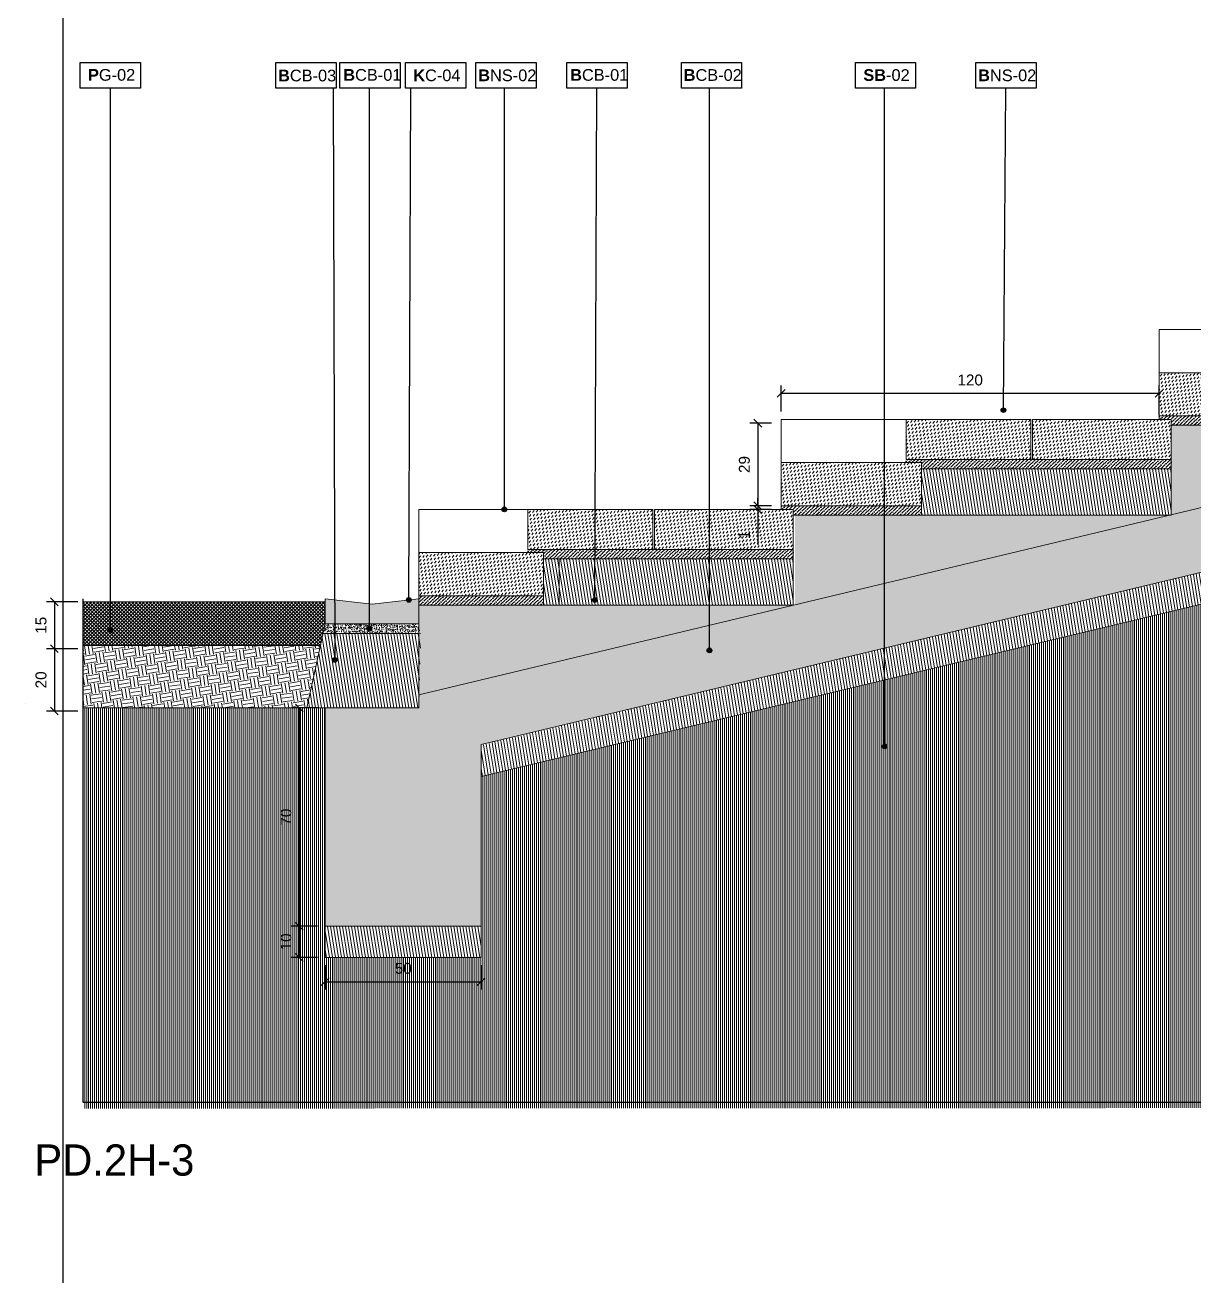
# Model space of a CAD drawing. Header units: metres. Extents: x -325 to 301, y -147 to 149.
# Drawn here: x 42.112 to 45.859, y 49.326 to 53.336 of the extents above; entities that cross this region are included whole.
import ezdxf

# ---------------------------------------------------------------- set-up
doc = ezdxf.new("R2010")
doc.units = ezdxf.units.M
doc.layers.get('Defpoints').update_dxf_attribs({"lineweight": 13})
doc.layers.add('-aux', color=50, linetype='Continuous', plot=False)
for name, color, linetype, true_color in [('0-TX-1_25', 7, 'Continuous', 0x3f4f7f), ('3-TR-paviment fort', 7, 'Continuous', 0xd1d1d1), ('EIT_3 TR sorra', 7, 'Continuous', 0xd8ceb0)]:
    doc.layers.add(name, color=color, linetype=linetype, true_color=true_color)
for name, color, linetype, lineweight, true_color in [('03-TR-Paviment_02_Sealed Gravel', 7, 'Continuous', 5, 0xd4be8c), ('03-TR-Paviment_08_Natural Stone Bleachers', 7, 'Continuous', 5, 0xafad9d), ('3-TR tot_u', 7, 'Continuous', 5, 0x787878)]:
    doc.layers.add(name, color=color, linetype=linetype, lineweight=lineweight, true_color=true_color)
for name, color, linetype, lineweight in [('1-CM', 7, 'Continuous', 0), ('3-TR Formigó', 252, 'Continuous', 0), ('3-TR Seleccionat', 44, 'Continuous', 0), ('3-TR Tot-u', 37, 'Continuous', 0)]:
    doc.layers.add(name, color=color, linetype=linetype, lineweight=lineweight)
for name, color, linetype in [('1-SECCIÓ', 1, 'Continuous'), ('A-KEYPLAN_HATCH', 7, 'Continuous'), ('A_TEXT_2', 7, 'Continuous')]:
    doc.layers.add(name, color=color, linetype=linetype)
doc.styles.get("Standard").update_dxf_attribs({"font": 'arial.ttf'})
doc.styles.add('x-llegenda materials$0$ENGRAVERS', font='TT0586M.TTF')
doc.dimstyles.new('ISO-25', dxfattribs={"dimtxt": 0.1, "dimasz": 0.1, "dimexe": 0.1, "dimexo": 0.1, "dimgap": 0.1, "dimtad": 1, "dimdec": 0, "dimlfac": 100, "dimzin": 9, "dimtxsty": 'Standard', "dimblk": 'OBLIQUE', "dimcen": 0.1, "dimadec": 0, "dimazin": 0, "dimtfac": 1, "dimtdec": 0, "dimtmove": 0, "dimatfit": 3, "dimldrblk": 'OBLIQUE', "dimfxl": 1, "dimarcsym": 0})

# ---------------------------------------------------------------- blocks, each defined once
blk = doc.blocks.new('hatch keyplan 2')
at = {"layer": 'A-KEYPLAN_HATCH'}
blk.add_lwpolyline([(0, 0.00548), (0.01287, 0.00548), (0.01287, 0), (0, 0)], close=True, dxfattribs=at)
blk = doc.blocks.new('hatch keyplan')
at = {"layer": 'A-KEYPLAN_HATCH'}
blk.add_blockref('hatch keyplan 2', (1.43058, 0.85215), dxfattribs=at)
blk = doc.blocks.new('PG02')
at = {"layer": 'A-KEYPLAN_HATCH'}
blk.add_blockref('hatch keyplan', (-1.42958, -0.85215), dxfattribs=at)
at = {"layer": 'A_TEXT_2', "insert": (0.0002, 0.00412), "char_height": 0.0025, "attachment_point": 1}
blk.add_mtext_dynamic_manual_height_columns('\\pi0.00245,t0.01245;{\\fArial|b1|i0|c0|p34;P}G-02', width=0.0145619, gutter_width=0.015, heights=[0], dxfattribs=at)
blk = doc.blocks.new('B-CB03')
at = {"layer": 'A-KEYPLAN_HATCH'}
blk.add_blockref('hatch keyplan', (-1.43058, -0.85215), dxfattribs=at)
at = {"layer": 'A_TEXT_2', "insert": (-0.0008, 0.00398), "char_height": 0.0025, "attachment_point": 1}
blk.add_mtext_dynamic_manual_height_columns('\\pi0.00128;{\\fArial|b1|i0|c0|p34;B}CB-03', width=0.0145619, gutter_width=0.015, heights=[0], dxfattribs=at)
blk = doc.blocks.new('B-CB01')
at = {"layer": 'A-KEYPLAN_HATCH'}
blk.add_blockref('hatch keyplan', (-1.43058, -0.85215), dxfattribs=at)
at = {"layer": 'A_TEXT_2', "insert": (-0.0008, 0.00411), "char_height": 0.0025, "attachment_point": 1}
blk.add_mtext_dynamic_manual_height_columns('\\pi0.00152;{\\fArial|b1|i0|c0|p34;B}CB-01', width=0.0145619, gutter_width=0.015, heights=[0], dxfattribs=at)
blk = doc.blocks.new('B02')
at = {"layer": 'A-KEYPLAN_HATCH'}
blk.add_blockref('hatch keyplan', (-1.42958, -0.85215), dxfattribs=at)
at = {"layer": 'A_TEXT_2', "insert": (0.0002, 0.00402), "char_height": 0.0025, "attachment_point": 1}
blk.add_mtext_dynamic_manual_height_columns('\\pi0.00129;{\\fArial|b1|i0|c0|p34;B}NS-02', width=0.0145619, gutter_width=0.015, heights=[0], dxfattribs=at)
blk = doc.blocks.new('B-CB02')
at = {"layer": 'A-KEYPLAN_HATCH'}
blk.add_blockref('hatch keyplan', (-1.43058, -0.85215), dxfattribs=at)
at = {"layer": 'A_TEXT_2', "insert": (-0.0008, 0.00409), "char_height": 0.0025, "attachment_point": 1}
blk.add_mtext_dynamic_manual_height_columns('\\pi0.00129;{\\fArial|b1|i0|c0|p34;B}CB-02', width=0.0145619, gutter_width=0.015, heights=[0], dxfattribs=at)
blk = doc.blocks.new('_Oblique')
at = {"color": 0, "lineweight": -2}
blk.add_line((-0.5, -0.5), (0.5, 0.5), dxfattribs=at)
blk = doc.blocks.new('*D1794')
at = {"layer": '0-TX-1_25', "color": 0, "lineweight": -2, "transparency": 16777216}
for p, q in [((42.2814, 51.4872), (42.1814, 51.4872)), ((42.2064, 51.4872), (42.2064, 51.3372)), ((42.2814, 51.3372), (42.1814, 51.3372))]:
    blk.add_line(p, q, dxfattribs=at)
at = {"layer": 'Defpoints', "color": 0, "transparency": 16777216}
for p in [(42.3064, 51.4872), (42.2064, 51.3372), (42.3064, 51.3372)]:
    blk.add_point(p, dxfattribs=at)
at = {"layer": '0-TX-1_25', "color": 0, "lineweight": -2, "transparency": 16777216, "xscale": 0.025, "yscale": 0.025, "zscale": 0.025}
for p, rotation in [((42.2064, 51.4872), 90), ((42.2064, 51.3372), 270)]:
    blk.add_blockref('_Oblique', p, dxfattribs=dict(at, rotation=rotation))
at = {"layer": '0-TX-1_25', "color": 0, "transparency": 16777216, "insert": (42.1636, 51.4122), "char_height": 0.035, "attachment_point": 5, "rotation": 90}
blk.add_mtext('15', dxfattribs=at)
blk = doc.blocks.new('*D1795')
at = {"layer": '0-TX-1_25', "color": 0, "lineweight": -2, "transparency": 16777216}
for p, q in [((42.2814, 51.3372), (42.1814, 51.3372)), ((42.2064, 51.3372), (42.2064, 51.1372)), ((42.2814, 51.1372), (42.1814, 51.1372))]:
    blk.add_line(p, q, dxfattribs=at)
at = {"layer": 'Defpoints', "color": 0, "transparency": 16777216}
for p in [(42.3064, 51.3372), (42.2064, 51.1372), (42.3064, 51.1372)]:
    blk.add_point(p, dxfattribs=at)
at = {"layer": '0-TX-1_25', "color": 0, "lineweight": -2, "transparency": 16777216, "xscale": 0.025, "yscale": 0.025, "zscale": 0.025}
for p, rotation in [((42.2064, 51.3372), 90), ((42.2064, 51.1372), 270)]:
    blk.add_blockref('_Oblique', p, dxfattribs=dict(at, rotation=rotation))
at = {"layer": '0-TX-1_25', "color": 0, "transparency": 16777216, "insert": (42.1636, 51.2372), "char_height": 0.035, "attachment_point": 5, "rotation": 90}
blk.add_mtext('20', dxfattribs=at)
blk = doc.blocks.new('*D1796')
at = {"layer": '0-TX-1_25', "color": 0, "lineweight": -2, "transparency": 16777216}
for p, q in [((44.5053, 52.06), (44.4361, 52.06)), ((44.4611, 52.06), (44.4611, 51.795)), ((44.5053, 51.795), (44.4361, 51.795))]:
    blk.add_line(p, q, dxfattribs=at)
at = {"layer": 'Defpoints', "color": 0, "transparency": 16777216}
for p in [(44.5303, 52.06), (44.4611, 51.795), (44.5303, 51.795)]:
    blk.add_point(p, dxfattribs=at)
at = {"layer": '0-TX-1_25', "color": 0, "lineweight": -2, "transparency": 16777216, "xscale": 0.025, "yscale": 0.025, "zscale": 0.025}
for p, rotation in [((44.4611, 52.06), 90), ((44.4611, 51.795), 270)]:
    blk.add_blockref('_Oblique', p, dxfattribs=dict(at, rotation=rotation))
at = {"layer": '0-TX-1_25', "color": 0, "transparency": 16777216, "insert": (44.4182, 51.9275), "char_height": 0.035, "attachment_point": 5, "rotation": 90}
blk.add_mtext('29', dxfattribs=at)
blk = doc.blocks.new('SB-02')
at = {"layer": 'A-KEYPLAN_HATCH'}
blk.add_blockref('hatch keyplan', (-1.43058, -0.85215), dxfattribs=at)
at = {"layer": 'A_TEXT_2', "insert": (-0.0008, 0.00408), "char_height": 0.0025, "attachment_point": 1}
blk.add_mtext_dynamic_manual_height_columns('\\pi0.00249;{\\fArial|b1|i0|c0|p34;SB}-02', width=0.0145619, gutter_width=0.015, heights=[0], dxfattribs=at)
blk = doc.blocks.new('*D1798')
at = {"layer": '0-TX-1_25', "color": 0, "lineweight": -2, "transparency": 16777216}
for p, q in [((44.5361, 52.097), (44.5361, 52.1804)), ((45.7477, 52.0854), (45.7477, 52.1804)), ((45.7477, 52.1554), (44.5361, 52.1554))]:
    blk.add_line(p, q, dxfattribs=at)
at = {"layer": 'Defpoints', "color": 0, "transparency": 16777216}
for p in [(44.5361, 52.1554), (44.5361, 52.072), (45.7477, 52.0604)]:
    blk.add_point(p, dxfattribs=at)
at = {"layer": '0-TX-1_25', "color": 0, "lineweight": -2, "transparency": 16777216, "xscale": 0.025, "yscale": 0.025, "zscale": 0.025, "rotation": 180}
blk.add_blockref('_Oblique', (44.5361, 52.1554), dxfattribs=at)
at = {"layer": '0-TX-1_25', "color": 0, "lineweight": -2, "transparency": 16777216, "xscale": 0.025, "yscale": 0.025, "zscale": 0.025}
blk.add_blockref('_Oblique', (45.7477, 52.1554), dxfattribs=at)
at = {"layer": '0-TX-1_25', "color": 0, "transparency": 16777216, "insert": (45.1419, 52.1983), "char_height": 0.035, "attachment_point": 5}
blk.add_mtext('120', dxfattribs=at)
blk = doc.blocks.new('*D1799')
at = {"layer": '0-TX-1_25', "color": 0, "lineweight": -2, "transparency": 16777216}
for p, q in [((44.4611, 51.795), (44.4611, 51.82)), ((44.5053, 51.795), (44.4361, 51.795)), ((44.5054, 51.7831), (44.4361, 51.7831)), ((44.4611, 51.795), (44.4611, 51.7831)), ((44.4611, 51.7831), (44.4611, 51.6702))]:
    blk.add_line(p, q, dxfattribs=at)
at = {"layer": 'Defpoints', "color": 0, "transparency": 16777216}
for p in [(44.4611, 51.7831), (44.5303, 51.795), (44.5304, 51.7831)]:
    blk.add_point(p, dxfattribs=at)
at = {"layer": '0-TX-1_25', "color": 0, "lineweight": -2, "transparency": 16777216, "xscale": 0.025, "yscale": 0.025, "zscale": 0.025}
for p, rotation in [((44.4611, 51.795), 270), ((44.4611, 51.7831), 90)]:
    blk.add_blockref('_Oblique', p, dxfattribs=dict(at, rotation=rotation))
at = {"layer": '0-TX-1_25', "color": 0, "transparency": 16777216, "insert": (44.4185, 51.7017), "char_height": 0.035, "attachment_point": 5, "rotation": 90}
blk.add_mtext('1', dxfattribs=at)
blk = doc.blocks.new('POINT')
at = {"layer": '0-TX-1_25'}
h = blk.add_hatch(dxfattribs=at)
h.set_pattern_fill('ANGLE', color=256)
h.set_pattern_definition([(0, (-83.747, -12.726), (0, 6.985), [5.08, -1.905]), (90, (-83.747, -12.726), (-6.985, 4e-16), [5.08, -1.905])])
edge = h.paths.add_edge_path()
edge.add_arc((0, 0), 0.0075, 0, 360)
h = blk.add_hatch(color=256, dxfattribs=at)
h.dxf.hatch_style = 1
edge = h.paths.add_edge_path()
edge.add_arc((0, 0), 0.0075, 0, 360)
blk.add_circle((0, 0), 0.0075, dxfattribs=at)
blk = doc.blocks.new('K03')
at = {"layer": 'A-KEYPLAN_HATCH'}
blk.add_blockref('hatch keyplan', (-1.43058, -0.85215), dxfattribs=at)
at = {"layer": 'A_TEXT_2', "insert": (-0.0008, 0.00402), "char_height": 0.0025, "attachment_point": 1}
blk.add_mtext_dynamic_manual_height_columns('\\pi0.00245;{\\fArial|b1|i0|c0|p34;K}C-04', width=0.0145619, gutter_width=0.015, heights=[0], dxfattribs=at)
blk = doc.blocks.new('*D2878')
at = {"layer": '0-TX-1_25', "color": 0, "lineweight": -2, "transparency": 16777216}
for p, q in [((43.0496, 50.4472), (42.9668, 50.4472)), ((42.9918, 50.4472), (42.9918, 50.3472)), ((43.0496, 50.3472), (42.9668, 50.3472))]:
    blk.add_line(p, q, dxfattribs=at)
at = {"layer": 'Defpoints', "color": 0, "transparency": 16777216}
for p in [(43.0746, 50.4472), (42.9918, 50.3472), (43.0746, 50.3472)]:
    blk.add_point(p, dxfattribs=at)
at = {"layer": '0-TX-1_25', "color": 0, "lineweight": -2, "transparency": 16777216, "xscale": 0.025, "yscale": 0.025, "zscale": 0.025}
for p, rotation in [((42.9918, 50.4472), 90), ((42.9918, 50.3472), 270)]:
    blk.add_blockref('_Oblique', p, dxfattribs=dict(at, rotation=rotation))
at = {"layer": '0-TX-1_25', "color": 0, "transparency": 16777216, "insert": (42.9489, 50.3972), "char_height": 0.035, "attachment_point": 5, "rotation": 90}
blk.add_mtext('10', dxfattribs=at)
blk = doc.blocks.new('*D2879')
at = {"layer": '0-TX-1_25', "color": 0, "lineweight": -2, "transparency": 16777216}
for p, q in [((43.0746, 50.3222), (43.0746, 50.2445)), ((43.5746, 50.3222), (43.5746, 50.2445)), ((43.0746, 50.2695), (43.5746, 50.2695))]:
    blk.add_line(p, q, dxfattribs=at)
at = {"layer": 'Defpoints', "color": 0, "transparency": 16777216}
for p in [(43.0746, 50.3472), (43.5746, 50.3472), (43.5746, 50.2695)]:
    blk.add_point(p, dxfattribs=at)
at = {"layer": '0-TX-1_25', "color": 0, "lineweight": -2, "transparency": 16777216, "xscale": 0.025, "yscale": 0.025, "zscale": 0.025, "rotation": 180}
blk.add_blockref('_Oblique', (43.0746, 50.2695), dxfattribs=at)
at = {"layer": '0-TX-1_25', "color": 0, "lineweight": -2, "transparency": 16777216, "xscale": 0.025, "yscale": 0.025, "zscale": 0.025}
blk.add_blockref('_Oblique', (43.5746, 50.2695), dxfattribs=at)
at = {"layer": '0-TX-1_25', "color": 0, "transparency": 16777216, "insert": (43.3246, 50.3123), "char_height": 0.035, "attachment_point": 5}
blk.add_mtext('50', dxfattribs=at)
blk = doc.blocks.new('*D2880')
at = {"layer": '0-TX-1_25', "color": 0, "lineweight": -2, "transparency": 16777216}
for p, q in [((43.0497, 51.1472), (42.9668, 51.1472)), ((42.9918, 51.1472), (42.9918, 50.4472)), ((43.0496, 50.4472), (42.9668, 50.4472))]:
    blk.add_line(p, q, dxfattribs=at)
at = {"layer": 'Defpoints', "color": 0, "transparency": 16777216}
for p in [(43.0747, 51.1472), (42.9918, 50.4472), (43.0746, 50.4472)]:
    blk.add_point(p, dxfattribs=at)
at = {"layer": '0-TX-1_25', "color": 0, "lineweight": -2, "transparency": 16777216, "xscale": 0.025, "yscale": 0.025, "zscale": 0.025}
for p, rotation in [((42.9918, 51.1472), 90), ((42.9918, 50.4472), 270)]:
    blk.add_blockref('_Oblique', p, dxfattribs=dict(at, rotation=rotation))
at = {"layer": '0-TX-1_25', "color": 0, "transparency": 16777216, "insert": (42.9489, 50.7972), "char_height": 0.035, "attachment_point": 5, "rotation": 90}
blk.add_mtext('70', dxfattribs=at)
blk = doc.blocks.new('*D2887')
at = {"layer": '0-TX-1_25', "color": 0, "lineweight": -2, "transparency": 16777216}
blk.add_arc((39.2083, 49.8834), 8.0806, 359.99858, 13.44986, dxfattribs=at)
at = {"layer": 'Defpoints', "color": 0, "transparency": 16777216}
for p in [(48.2098, 52.0361), (43.5746, 50.9276), (47.2642, 50.5149), (42.2981, 49.8833), (49.3096, 49.8831)]:
    blk.add_point(p, dxfattribs=at)
at = {"layer": '0-TX-1_25', "color": 0, "lineweight": -2, "transparency": 16777216, "xscale": 0.025, "yscale": 0.025, "zscale": 0.025}
for p, rotation in [((47.0673, 51.7629), 103.4498566005643), ((47.2889, 49.8832), 269.9985841157766)]:
    blk.add_blockref('_Oblique', p, dxfattribs=dict(at, rotation=rotation))
at = {"layer": '0-TX-1_25', "color": 0, "transparency": 16777216, "insert": (47.2759, 50.8346), "char_height": 0.035, "attachment_point": 5, "rotation": 276.7242}
blk.add_mtext('13°', dxfattribs=at)

msp = doc.modelspace()

# ---------------------------------------------------------------- hatches: boundary and pattern name
at = {"layer": '03-TR-Paviment_02_Sealed Gravel'}
h = msp.add_hatch(dxfattribs=at)
h.set_pattern_fill('_USER', color=256, scale=0.008, angle=45, style=0, double=1, pattern_type=0)
h.set_pattern_definition([(45, (30.09768, 55.2564805), (-0.0056568542, 0.0056568542), []), (135, (30.09768, 55.2564805), (-0.0056568542, -0.0056568542), [])])
h.paths.add_polyline_path([(43.0594, 51.3472), (43.0748, 51.417), (43.0746, 51.4872), (42.2984, 51.4872), (42.2984, 51.3472)])
at = {"layer": '03-TR-Paviment_08_Natural Stone Bleachers'}
h = msp.add_hatch(dxfattribs=at)
h.set_pattern_fill('DASH', color=256, scale=0.002611, angle=232.4264, style=0, double=1)
h.set_pattern_definition([(232.4264096, (-106.554974, -69.460954), (0.00151523477, -0.01162470696), [0.0082894435, -0.0082894435])])
h.paths.add_polyline_path([(45.7478, 52.2219), (45.7478, 52.0834), (46.1978, 52.0834), (46.1978, 52.2219)])
h = msp.add_hatch(dxfattribs=at)
h.set_pattern_fill('DASH', color=256, scale=0.002611, angle=232.4264, style=0, double=1)
h.set_pattern_definition([(232.4264096, (-107.366572, -69.6108285), (0.00151523477, -0.01162470696), [0.0082894435, -0.0082894435])])
h.paths.add_polyline_path([(44.9362, 52.072), (44.9362, 51.9435), (45.3362, 51.9435), (45.3362, 52.072)])
h = msp.add_hatch(dxfattribs=at)
h.set_pattern_fill('DASH', color=256, scale=0.002611, angle=232.4264, style=0, double=1)
h.set_pattern_definition([(232.4264096, (-106.966572, -69.6108285), (0.00151523477, -0.01162470696), [0.0082894435, -0.0082894435])])
h.paths.add_polyline_path([(45.3412, 52.072), (45.3412, 51.9435), (45.7862, 51.9435), (45.7862, 52.072)])
h = msp.add_hatch(dxfattribs=at)
h.set_pattern_fill('DASH', color=256, scale=0.002611, angle=232.4264, style=0, double=1)
h.set_pattern_definition([(232.4264096, (-107.766652, -69.749358), (0.00151523477, -0.01162470696), [0.0082894435, -0.0082894435])])
h.paths.add_polyline_path([(44.5361, 51.9335), (44.5361, 51.795), (44.9861, 51.795), (44.9861, 51.9335)])
h = msp.add_hatch(dxfattribs=at)
h.set_pattern_fill('DASH', color=256, scale=0.002611, angle=232.4264, style=0, double=1)
h.set_pattern_definition([(232.4264096, (-108.57825, -69.899228), (0.00151523477, -0.01162470696), [0.0082894435, -0.0082894435])])
h.paths.add_polyline_path([(43.7245, 51.7836), (43.7245, 51.6551), (44.1245, 51.6551), (44.1245, 51.7836)])
h = msp.add_hatch(dxfattribs=at)
h.set_pattern_fill('DASH', color=256, scale=0.002611, angle=232.4264, style=0, double=1)
h.set_pattern_definition([(232.4264096, (-108.17825, -69.899228), (0.00151523477, -0.01162470696), [0.0082894435, -0.0082894435])])
h.paths.add_polyline_path([(44.1295, 51.7836), (44.1295, 51.6551), (44.5745, 51.6551), (44.5745, 51.7836)])
h = msp.add_hatch(dxfattribs=at)
h.set_pattern_fill('DASH', color=256, scale=0.002611, angle=232.4264, style=0, double=1)
h.set_pattern_definition([(232.4264096, (-108.978329, -70.0377575), (0.00151523477, -0.01162470696), [0.0082894435, -0.0082894435])])
h.paths.add_polyline_path([(43.3745, 51.6451), (43.3745, 51.5066), (43.7744, 51.5066), (43.7744, 51.6451)])
at = {"layer": '3-TR Formigó'}
h = msp.add_hatch(dxfattribs=at)
h.set_pattern_fill('ANSI31', color=256, scale=0.003, angle=234.1752)
h.set_pattern_definition([(279.175244, (-165.634388, 7.05742), (0.00940313004, 0.0015188056), [])])
h.paths.add_polyline_path([(48.198, 52.1361), (43.5746, 51.0276), (43.5746, 50.9276), (48.2098, 52.0361), (48.298, 52.0361), (48.298, 52.1361)])
h = msp.add_hatch(dxfattribs=at)
h.set_pattern_fill('ANSI31', color=256, scale=0.003, angle=234.1752, style=0)
h.set_pattern_definition([(279.17524, (48.7296745, 51.714741), (0.00940313, 0.001518806), [])])
h.paths.add_polyline_path([(45.7862, 51.9135), (44.9861, 51.9135), (44.9861, 51.765), (45.7862, 51.765)])
h = msp.add_hatch(dxfattribs=at)
h.set_pattern_fill('ANSI31', color=256, scale=0.003, angle=234.1752, style=0)
h.set_pattern_definition([(279.17524, (47.517997, 51.426342), (0.00940313, 0.001518806), [])])
h.paths.add_polyline_path([(44.5745, 51.6251), (43.7744, 51.6251), (43.7744, 51.4766), (44.5745, 51.4766)])
h = msp.add_hatch(dxfattribs=at)
h.set_pattern_fill('ANSI31', color=256, scale=0.003, angle=234.1752, style=0)
h.set_pattern_definition([(279.17524, (46.158757, 51.096938), (0.00940313, 0.001518806), [])])
h.paths.add_polyline_path([(43.0679, 51.3856), (43.0154, 51.1472), (43.3746, 51.1472), (43.3807, 51.3856)])
h = msp.add_hatch(dxfattribs=at)
h.set_pattern_fill('ANSI31', color=256, scale=0.003, angle=234.1752)
h.set_pattern_definition([(279.175244, (-166.134388, 6.476989), (0.00940313004, 0.0015188056), [])])
h.paths.add_polyline_path([(43.5746, 50.4472), (43.0746, 50.4472), (43.0746, 50.3472), (43.5746, 50.3472)])
at = {"layer": '3-TR Seleccionat'}
h = msp.add_hatch(dxfattribs=at)
h.set_pattern_fill('ANSI31', color=256, scale=0.002, angle=45, style=0)
h.set_pattern_definition([(90, (9.61381, -0.084063), (-0.00635, 0), [])])
h.paths.add_polyline_path([(42.2984, 51.1472), (42.2983, 49.8633), (49.3098, 49.8665), (49.2994, 52.1464), (49.1972, 52.1464), (49.1513, 52.3416), (48.798, 52.3418), (48.798, 51.5419), (48.298, 51.5422), (48.298, 52.0361), (48.2098, 52.0361), (43.5746, 50.9276), (43.5746, 50.3472), (43.0745, 50.3472), (43.0747, 51.1472)])
at = {"layer": '3-TR Tot-u'}
h = msp.add_hatch(dxfattribs=at)
h.set_pattern_fill('EARTH', color=256, scale=0.005, angle=-80.8248, style=0)
h.set_pattern_definition([(279.175244, (9.60381, -0.084162), (0.036406452, -0.026281081), [0.03175, -0.03175]), (279.175244, (9.615564, -0.082264), (0.036406452, -0.026281081), [0.03175, -0.03175]), (279.175244, (9.627318, -0.080365), (0.036406452, -0.026281081), [0.03175, -0.03175]), (9.175244, (9.63187, -0.08365), (0.026281081, 0.036406452), [0.03175, -0.03175]), (9.175244, (9.633767, -0.095404), (0.026281081, 0.036406452), [0.03175, -0.03175]), (9.175244, (9.635666, -0.107158), (0.026281081, 0.036406452), [0.03175, -0.03175])])
h.paths.add_polyline_path([(43.0154, 51.1472), (43.0594, 51.3472), (42.2984, 51.3472), (42.2984, 51.1472)])
at = {"layer": '3-TR tot_u'}
h = msp.add_hatch(dxfattribs=at)
h.set_pattern_fill('AR-CONC', color=256, scale=0.00025, angle=90.5301)
h.set_pattern_definition([(166.04236, (-13.687853, 48.344122), (-0.016416191, 0.042671307), [0.0047625, -0.0523875]), (111.04236, (-13.687853, 48.344122), (-0.039046417, -0.028886474), [0.00381, -0.041910146]), (216.49381, (-13.68922, 48.34768), (-0.055462606, 0.013784833), [0.004047502, -0.04452256]), (162.22656, (-13.699264, 48.338547), (-0.020309896, 0.065503594), [0.00714375, -0.07858125]), (212.67792, (-13.700956, 48.344005), (-0.08163343, 0.02616789), [0.006071256, -0.0667839]), (107.22651, (-13.699264, 48.33855), (-0.08163343, 0.02616789), [0.00571499, -0.06286493]), (137.04236, (-13.6992, 48.345646), (0.006329517, 0.045279748), [0.0047625, -0.0523875]), (82.04236, (-13.6992, 48.345646), (-0.048155148, -0.006334455), [0.00381, -0.04191]), (187.49381, (-13.69867, 48.34942), (-0.04182563, 0.038945293), [0.004047502, -0.044522484]), (153.542363, (-13.687853, 48.344122), (-0.0193315364, -0.0085869134), [0, -0.041402, 0, -0.042545, 0, -0.04206875]), (123.542363, (-13.687853, 48.344122), (-0.0298363544, 0.004013151), [0, -0.024257, 0, -0.0404495, 0, -0.01603375]), (83.542363, (-13.681636, 48.3314), (-0.013595498, 0.0310847903), [0, -0.015875, 0, -0.04953, 0, -0.0657225]), (73.542363, (-13.678848, 48.325694), (-0.021969728, 0.030481611), [0, -0.0206375, 0, -0.032893, 0, -0.0466725])])
h.paths.add_polyline_path([(43.3743, 51.4766), (43.3743, 51.1472), (43.0747, 51.1472), (43.0746, 50.4472), (43.5746, 50.4472), (43.5746, 51.0304), (48.198, 52.1361), (48.298, 52.1361), (48.298, 51.6421), (48.798, 51.6418), (48.798, 52.3418), (46.9978, 52.3418), (46.9978, 52.0834), (46.9978, 52.0534), (45.7862, 52.0534), (45.7862, 51.795), (45.7862, 51.765), (44.5803, 51.765), (44.5803, 51.5066), (44.5803, 51.4766)])
h = msp.add_hatch(dxfattribs=at)
h.set_pattern_fill('AR-CONC', color=256, scale=9e-05, angle=90.2664)
h.set_pattern_definition([(140.266414, (-40.364056, 28.590358), (0.0013582613, 0.0164031132), [0.0017145, -0.0188595]), (85.266414, (-40.364056, 28.590358), (-0.0171801815, -0.0032518273), [0.0013716, -0.0150876526]), (190.71786, (-40.363943, 28.591725), (-0.0158219194, 0.0131512858), [0.0014571008, -0.016028122]), (136.450614, (-40.368628, 28.590336), (0.003670327, 0.024414444), [0.00257175, -0.02828925]), (186.901972, (-40.368322, 28.59237), (-0.0223674596, 0.021262598), [0.002185652, -0.024042205]), (81.450565, (-40.368628, 28.590336), (-0.0223674596, 0.021262598), [0.002057397, -0.022631376]), (111.266414, (-40.367496, 28.592628), (0.0091403206, 0.0136879438), [0.0017145, -0.0188595]), (56.266414, (-40.367496, 28.592628), (-0.0166026007, 0.0054850432), [0.0013716, -0.0150876]), (161.71786, (-40.366734, 28.593768), (-0.0074622802, 0.019172987), [0.0014571008, -0.0160280944]), (127.766414, (-40.3640563, 28.5903576), (-0.00761116375, 0.0002425866), [0, -0.01490472, 0, -0.0153162, 0, -0.01514475]), (97.766414, (-40.364056, 28.590358), (-0.009044117, 0.0059717809), [0, -0.00873252, 0, -0.01456182, 0, -0.00577215]), (57.766414, (-40.3640326, 28.58526), (0.0004588393, 0.012205419), [0, -0.005715, 0, -0.0178308, 0, -0.0236601]), (47.766414, (-40.364022, 28.582974), (-0.0023503487, 0.0133208417), [0, -0.0074295, 0, -0.01184148, 0, -0.0168021])])
h.paths.add_polyline_path([(43.0748, 51.417), (43.0679, 51.3856), (43.3807, 51.3856), (43.3746, 51.4169)])
at = {"layer": '3-TR-paviment fort'}
msp.add_hatch(color=256, dxfattribs=at).paths.add_polyline_path([(43.0746, 51.4972), (43.2246, 51.48), (43.3746, 51.4966), (43.3746, 51.4166), (43.0748, 51.4172)])
at = {"layer": 'EIT_3 TR sorra'}
h = msp.add_hatch(dxfattribs=at)
h.set_pattern_fill('ANSI36', color=256, scale=0.002552, angle=-1.141, style=0, double=1)
h.set_pattern_definition([(43.85896, (43.80455, 58.0446446), (0.004609074, 0.015664162), [0.020252618, -0.004050524, 0, -0.004050524])])
h.paths.add_polyline_path([(45.7476, 52.072), (45.7862, 52.072), (45.7862, 52.0534), (46.1978, 52.0534), (46.1978, 52.0834), (45.7475, 52.0834)])
h = msp.add_hatch(dxfattribs=at)
h.set_pattern_fill('ANSI36', color=256, scale=0.002552, angle=-1.141, style=0, double=1)
h.set_pattern_definition([(43.85896, (43.043113, 57.90477), (0.004609074, 0.015664162), [0.020252618, -0.004050524, 0, -0.004050524])])
h.paths.add_polyline_path([(45.7862, 51.9135), (45.7862, 51.9435), (44.9861, 51.9435), (44.9362, 51.9435), (44.9363, 51.9335), (44.9862, 51.9335), (44.9863, 51.9135)])
h = msp.add_hatch(dxfattribs=at)
h.set_pattern_fill('ANSI36', color=256, scale=0.002552, angle=-1.141, style=0, double=1)
h.set_pattern_definition([(43.85896, (42.5928725, 57.7562405), (0.004609074, 0.015664162), [0.020252618, -0.004050524, 0, -0.004050524])])
h.paths.add_polyline_path([(44.5359, 51.7836), (44.5745, 51.7836), (44.5745, 51.765), (44.9861, 51.765), (44.9861, 51.795), (44.5359, 51.795)])
h = msp.add_hatch(dxfattribs=at)
h.set_pattern_fill('ANSI36', color=256, scale=0.002552, angle=-1.141, style=0, double=1)
h.set_pattern_definition([(43.85896, (41.831435, 57.616371), (0.004609074, 0.015664162), [0.020252618, -0.004050524, 0, -0.004050524])])
h.paths.add_polyline_path([(44.5745, 51.6251), (44.5745, 51.6551), (43.7744, 51.6551), (43.7245, 51.6551), (43.7246, 51.6451), (43.7745, 51.6451), (43.7746, 51.6251)])
h = msp.add_hatch(dxfattribs=at)
h.set_pattern_fill('ANSI36', color=256, scale=0.002552, angle=-1.141, style=0, double=1)
h.set_pattern_definition([(43.85896, (41.381195, 57.467841), (0.004609074, 0.015664162), [0.020252618, -0.004050524, 0, -0.004050524])])
h.paths.add_polyline_path([(43.3744, 51.4952), (43.3743, 51.4952), (43.3743, 51.4766), (43.7744, 51.4766), (43.7744, 51.5066), (43.3743, 51.5066)])

# ---------------------------------------------------------------- linework, layer by layer
at = {"layer": '-aux'}
msp.add_line((42.2981, 49.8833), (49.3096, 49.8831), dxfattribs=at)
msp.add_lwpolyline([(42.2345, 3.4567), (42.2345, 133.4567)], dxfattribs=at)
at = {"layer": '0-TX-1_25'}
for points in [[(42.3863, 51.3959), (42.3861, 53.1335)], [(43.1004, 53.1335), (43.1054, 51.3011)], [(43.2152, 53.1335), (43.2155, 51.402)], [(43.3423, 51.4966), (43.3491, 53.1335)], [(43.6489, 51.7836), (43.6489, 53.1335)], [(43.9387, 51.4932), (43.9455, 53.1335)], [(44.3061, 51.3315), (44.3061, 53.1335)], [(44.8676, 51.024), (44.8676, 53.1335)], [(45.2483, 52.1017), (45.2566, 53.1335)], [(42.1124, 51.1623), (42.1123, 51.1623)]]:
    msp.add_lwpolyline(points, dxfattribs=at)
at = {"layer": '1-CM'}
for p, q in [((43.0746, 51.4872), (42.2984, 51.4872)), ((42.1124, 51.1623), (42.1123, 51.1623))]:
    msp.add_line(p, q, dxfattribs=at)
at = {"layer": '1-CM', "color": 251, "true_color": 0x636466}
msp.add_lwpolyline([(43.3744, 51.1896), (48.1922, 52.3418)], dxfattribs=at)
at = {"layer": '1-CM'}
for points in [[(48.798, 52.3418), (48.798, 51.6418), (48.298, 51.6421), (48.298, 52.1361), (48.198, 52.1361), (48.198, 52.1361), (44.3743, 51.2217)], [(46.9978, 52.3418), (46.9978, 52.0534), (45.7862, 52.0534), (45.7862, 52.072), (45.7477, 52.072), (45.7477, 52.0834), (46.1978, 52.0834)], [(46.1478, 52.3604), (45.7478, 52.3604), (45.7478, 52.2219)], [(45.7862, 52.0534), (46.9978, 52.0534), (46.9978, 52.3418)], [(45.7862, 52.0534), (45.7862, 51.765), (44.5745, 51.765), (44.5745, 51.7836), (44.536, 51.7836), (44.536, 51.795), (44.9861, 51.795)], [(44.9362, 52.072), (44.5361, 52.072), (44.5361, 51.9335)], [(43.5746, 50.9276), (48.2098, 52.0361), (48.298, 52.0361)], [(45.7862, 51.9135), (44.9861, 51.9135)], [(43.7745, 51.7836), (43.3744, 51.7836), (43.3744, 51.6451)], [(43.7245, 51.7836), (43.3744, 51.7836), (43.3744, 51.6451)], [(44.9861, 51.795), (44.9861, 51.765)], [(44.5745, 51.765), (44.5745, 51.4766), (43.3743, 51.4766), (43.3743, 51.4952), (43.3743, 51.4952), (43.3743, 51.5066), (43.7744, 51.5066)], [(44.5745, 51.6551), (44.5745, 51.4766)], [(44.5745, 51.6251), (43.7744, 51.6251)], [(43.8244, 51.6251), (43.8244, 51.4766)], [(43.7744, 51.5066), (43.7744, 51.4766)], [(43.3743, 51.4766), (43.3745, 51.1472), (43.0747, 51.1472), (43.0746, 50.4472), (43.5746, 50.4472), (43.5746, 51.0304), (44.3743, 51.2217)], [(43.3743, 51.4766), (43.3743, 51.2004), (43.3746, 51.1472)], [(43.0748, 51.417), (43.0154, 51.1472)], [(43.0679, 51.3856), (43.3746, 51.3856), (43.3746, 51.4169), (43.0748, 51.417)], [(43.0748, 51.4172), (43.3746, 51.4166)], [(43.0154, 51.1472), (43.3746, 51.1472), (43.3746, 51.3856), (43.0679, 51.3856)], [(42.2984, 51.3472), (43.0594, 51.3472)], [(42.2984, 51.1472), (43.0154, 51.1472)], [(43.0746, 50.4472), (43.0746, 50.3472), (43.5746, 50.3472), (43.5746, 50.4472)]]:
    msp.add_lwpolyline(points, dxfattribs=at)
for points in [[(45.7478, 52.0834), (46.1978, 52.0834), (46.1978, 52.2219), (45.7478, 52.2219)], [(44.9362, 51.9435), (45.3362, 51.9435), (45.3362, 52.072), (44.9362, 52.072)], [(45.3412, 51.9435), (45.7862, 51.9435), (45.7862, 52.072), (45.3412, 52.072)], [(44.5361, 51.795), (44.9861, 51.795), (44.9861, 51.9335), (44.5361, 51.9335)], [(43.7245, 51.6551), (44.1245, 51.6551), (44.1245, 51.7836), (43.7245, 51.7836)], [(44.1295, 51.6551), (44.5745, 51.6551), (44.5745, 51.7836), (44.1295, 51.7836)], [(43.3745, 51.5066), (43.7744, 51.5066), (43.7744, 51.6451), (43.3745, 51.6451)], [(43.3746, 51.4166), (43.0748, 51.4172), (43.0746, 51.4972), (43.2246, 51.4795), (43.3746, 51.4966)]]:
    msp.add_lwpolyline(points, close=True, dxfattribs=at)
at = {"layer": '1-SECCIÓ'}
msp.add_line((42.2981, 51.4972), (42.2981, 49.8833), dxfattribs=at)

# ---------------------------------------------------------------- block references
at = {"color": 244, "true_color": 0x991b1e, "xscale": 14.99999999999007, "yscale": 14.99999999999007, "zscale": 14.99999999999007}
msp.add_blockref('K03', (43.332, 53.1335), dxfattribs=at)
at = {"layer": '0-TX-1_25'}
for name, p, xscale, yscale, zscale in [('PG02', (42.2745, 53.1335), 15, 15, 15), ('B-CB03', (42.9163, 53.1335), 14.99999999999999, 14.99999999999999, 14.99999999999999), ('B-CB01', (43.1216, 53.1335), 15, 15, 15), ('B-CB01', (43.8489, 53.1335), 15, 15, 15), ('B-CB02', (44.2162, 53.1335), 15, 15, 15), ('SB-02', (44.7741, 53.1335), 15, 15, 15)]:
    msp.add_blockref(name, p, dxfattribs=dict(at, xscale=xscale, yscale=yscale, zscale=zscale))
for p in [(45.2483, 52.1017), (43.6489, 51.7836), (43.3426, 51.4935), (43.9387, 51.4932), (43.2155, 51.402), (42.3863, 51.3959), (44.3061, 51.3315), (43.1054, 51.3011), (44.8676, 51.024)]:
    msp.add_blockref('POINT', p, dxfattribs=at)
at = {"layer": 'A-KEYPLAN_HATCH', "xscale": 15.00000000000038, "yscale": 15.00000000000038, "zscale": 15.00000000000038}
for p in [(43.5427, 53.1335), (45.1451, 53.1335)]:
    msp.add_blockref('B02', p, dxfattribs=at)

# ---------------------------------------------------------------- texts
at = {"layer": '-aux', "insert": (42.1423, 49.7481), "char_height": 0.1, "width": 19.210099, "attachment_point": 1, "style": 'x-llegenda materials$0$ENGRAVERS'}
msp.add_mtext('PD.2H-3', dxfattribs=at)

# ---------------------------------------------------------------- dimensions: what is measured, and where the dimension line sits
at = {"layer": '0-TX-1_25'}
dim = msp.add_linear_dim(base=(44.5361, 52.1554), p1=(45.7477, 52.0604), p2=(44.5361, 52.072), text='120', dimstyle='ISO-25', override={"dimtxt": 0.035, "dimasz": 0.025, "dimexe": 0.025, "dimexo": 0.025, "dimgap": 0.025, "dimblk1": 'Oblique', "dimblk2": 'Oblique', "dimsah": 1, "dimfxl": 0.1, "dimfxlon": 1, "dimarcsym": 1}, dxfattribs=at)
dim.commit()
dim.dimension.update_dxf_attribs({"geometry": '*D1798', "text_midpoint": (45.1419, 52.1983)})
dim = msp.add_linear_dim(base=(44.4611, 51.795), p1=(44.5303, 52.06), p2=(44.5303, 51.795), angle=90, text='29', dimstyle='ISO-25', override={"dimtxt": 0.035, "dimasz": 0.025, "dimexe": 0.025, "dimexo": 0.025, "dimgap": 0.025, "dimblk1": 'Oblique', "dimblk2": 'Oblique', "dimsah": 1, "dimfxl": 0.1, "dimfxlon": 1, "dimarcsym": 1}, dxfattribs=at)
dim.commit()
dim.dimension.update_dxf_attribs({"geometry": '*D1796', "text_midpoint": (44.4182, 51.9275)})
dim = msp.add_angular_dim_2l(base=(47.2642, 50.5149), line1=((43.5746, 50.9276), (48.2098, 52.0361)), line2=((42.2981, 49.8833), (49.3096, 49.8831)), dimstyle='ISO-25', override={"dimtxt": 0.035, "dimasz": 0.025, "dimexe": 0.025, "dimexo": 0.025, "dimgap": 0.025, "dimblk1": 'Oblique', "dimblk2": 'Oblique', "dimsah": 1, "dimfxl": 0.1, "dimfxlon": 1, "dimarcsym": 1}, dxfattribs=at)
dim.commit()
dim.dimension.update_dxf_attribs({"geometry": '*D2887', "text_midpoint": (47.2759, 50.8346)})
for base, p1, p2, picture, middle in [((44.4611, 51.7831), (44.5303, 51.795), (44.5304, 51.7831), '*D1799', (44.4185, 51.7017)), ((42.2064, 51.3372), (42.3064, 51.4872), (42.3064, 51.3372), '*D1794', (42.1636, 51.4122)), ((42.2064, 51.1372), (42.3064, 51.3372), (42.3064, 51.1372), '*D1795', (42.1636, 51.2372)), ((42.9918, 50.4472), (43.0747, 51.1472), (43.0746, 50.4472), '*D2880', (42.9489, 50.7972)), ((42.9918, 50.3472), (43.0746, 50.4472), (43.0746, 50.3472), '*D2878', (42.9489, 50.3972))]:
    dim = msp.add_linear_dim(base=base, p1=p1, p2=p2, angle=90, dimstyle='ISO-25', override={"dimtxt": 0.035, "dimasz": 0.025, "dimexe": 0.025, "dimexo": 0.025, "dimgap": 0.025, "dimblk1": 'Oblique', "dimblk2": 'Oblique', "dimsah": 1, "dimfxl": 0.1, "dimfxlon": 1, "dimarcsym": 1}, dxfattribs=at)
    dim.commit()
    dim.dimension.update_dxf_attribs({"geometry": picture, "text_midpoint": middle})
dim = msp.add_linear_dim(base=(43.5746, 50.2695), p1=(43.0746, 50.3472), p2=(43.5746, 50.3472), dimstyle='ISO-25', override={"dimtxt": 0.035, "dimasz": 0.025, "dimexe": 0.025, "dimexo": 0.025, "dimgap": 0.025, "dimblk1": 'Oblique', "dimblk2": 'Oblique', "dimsah": 1, "dimfxl": 0.1, "dimfxlon": 1, "dimarcsym": 1}, dxfattribs=at)
dim.commit()
dim.dimension.update_dxf_attribs({"geometry": '*D2879', "text_midpoint": (43.3246, 50.3123)})

doc.saveas('drawing.dxf')
